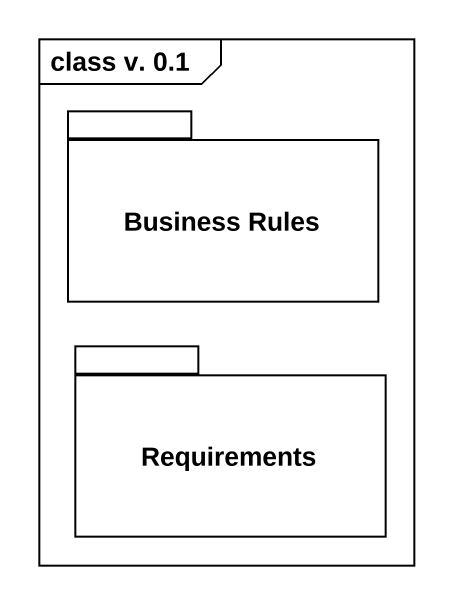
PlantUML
@startuml
mainframe class v. 0.1
package "Business Rules" as Business_Rules {
}
package Requirements {
}
@enduml
